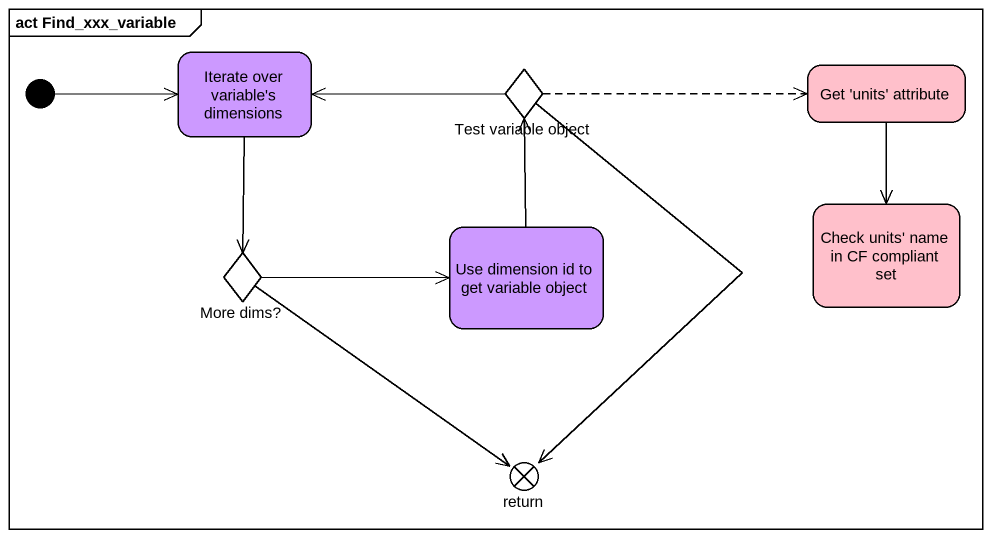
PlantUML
@startuml
mainframe act Find_xxx_variable
hide empty description
state "Iterate over variable's dimensions" as Iterate_over_variable_s #CC99FF
state "Test variable object" as Test_variable_object <<choice>> #FFC0CB
state "Get 'units' attribute" as Get_units_attribute #FFC0CB
state "Use dimension id to get variable object" as Use_dimension_id_to_get #CC99FF
state "Check units' name in CF compliant set" as Check_units_name_in_CF #FFC0CB
state "More dims?" as More_dims <<choice>> #CC99FF
state "return" as return_ <<end>> #CC99FF
[*] -right-> Iterate_over_variable_s
Iterate_over_variable_s --> More_dims
Test_variable_object -left-> Iterate_over_variable_s
Test_variable_object -right[dashed]-> Get_units_attribute
Test_variable_object --> return_
Get_units_attribute --> Check_units_name_in_CF
Use_dimension_id_to_get -up-> Test_variable_object
More_dims -right-> Use_dimension_id_to_get
More_dims --> return_
@enduml
